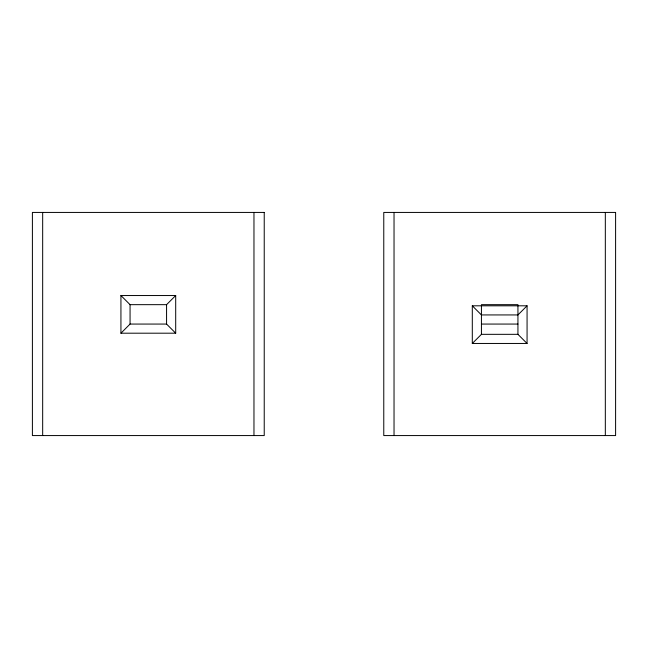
<?xml version="1.0" encoding="UTF-8"?>
<svg xmlns="http://www.w3.org/2000/svg" width="648" height="648" viewBox="0 0 648 648"><rect width="100%" height="100%" fill="white"/><g stroke="black" fill="none" stroke-linecap="round" stroke-linejoin="round"><path stroke-width="0.97" d="M120.933 333.194L130.062 324.065L166.568 324.065L175.697 333.194L175.697 295.537L120.933 295.537L120.933 333.194L175.697 333.194M120.933 295.537L130.062 304.665L166.568 304.665L175.697 295.537M472.303 343.456L481.432 334.328L517.938 334.328L527.067 343.456L527.067 305.807L472.303 305.807L472.303 343.456L527.067 343.456M527.067 305.807L517.938 314.936L481.432 314.936L472.303 305.807M481.432 324.065L517.938 324.065M605.329 212.431L605.329 435.569M517.938 334.328L517.938 304.665L481.432 304.665L481.432 334.328M394.033 212.431L394.033 435.569M253.967 212.431L253.967 435.569M166.568 304.665L166.568 324.065M130.062 304.665L130.062 324.065M42.671 212.431L42.671 435.569M264.23 212.431L32.4 212.431L32.4 435.569L264.23 435.569L264.23 212.431M615.6 212.431L383.77 212.431L383.77 435.569L615.6 435.569L615.6 212.431"/></g></svg>
